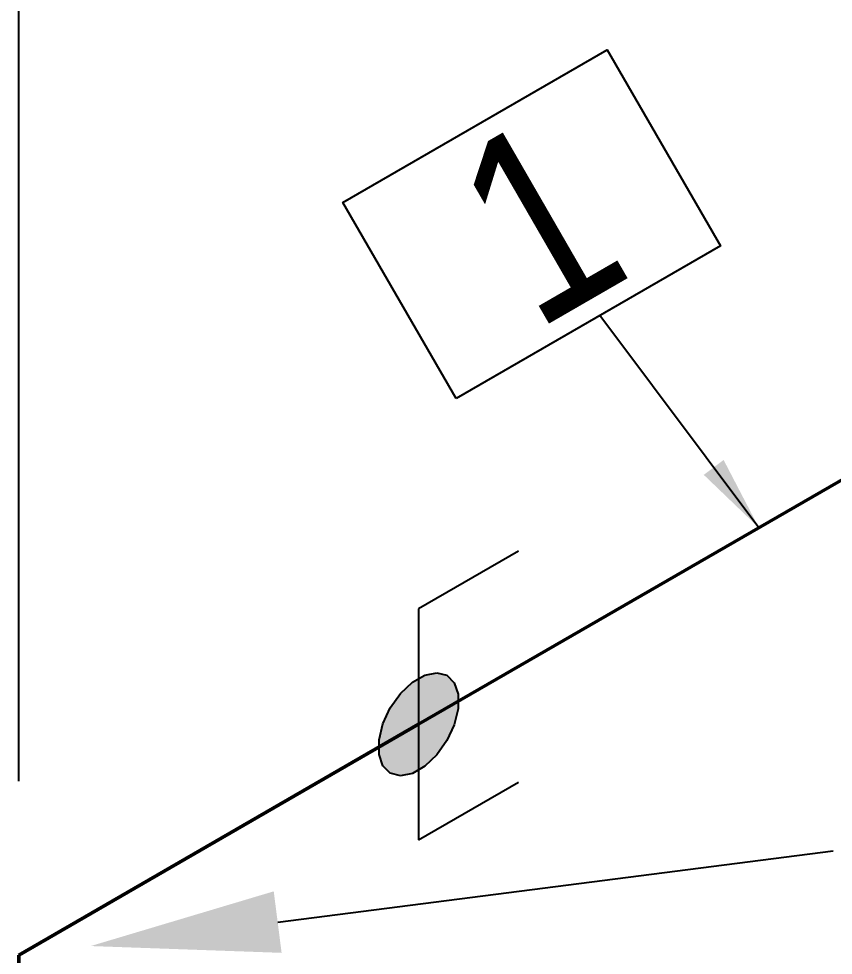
# Model space of a CAD drawing. Header units: millimetres. Extents: x 0 to 594, y 0 to 420.
# Drawn here: x 210.2 to 221, y 133.45 to 145.87 of the extents above; entities that cross this region are included whole.
import ezdxf
from ezdxf import colors
from ezdxf.entities.mleader import LeaderData, LeaderLine
from ezdxf.enums import TextEntityAlignment as Align
from ezdxf.math import Vec2, Vec3

# ---------------------------------------------------------------- set-up
doc = ezdxf.new("R2010")
doc.units = ezdxf.units.MM
doc.header["$LTSCALE"] = 0.25
for name, color, linetype in [('용접', 1, 'Continuous'), ('주석', 7, 'Continuous'), ('치수', 1, 'Continuous')]:
    doc.layers.add(name, color=color, linetype=linetype)
doc.layers.add('파이프 작은 보어', color=30, linetype='Continuous', lineweight=50)
doc.styles.add('AdskIsoAnnotation', font='arial.ttf', dxfattribs={"width": 0.8, "height": 1})
doc.styles.add('AdskIsoMetric', font='arial.ttf', dxfattribs={"width": 0.8, "height": 2.5})
doc.styles.add('AdskIsoMetric30', font='arial.ttf', dxfattribs={"width": 0.8, "oblique": 30, "height": 2.5})
doc.styles.get("Standard").update_dxf_attribs({"font": 'arial.ttf'})
doc.dimstyles.new('AdskIsoMetric', dxfattribs={"dimtxt": 2.5, "dimasz": 2.5, "dimexe": 1, "dimexo": 2, "dimgap": 0.8, "dimtad": 1, "dimdec": 0, "dimrnd": 1, "dimzin": 0, "dimdsep": 46, "dimtxsty": 'AdskIsoMetric', "dimcen": 0, "dimclrt": 7, "dimadec": 0, "dimazin": 0, "dimtfac": 1, "dimtdec": 0, "dimtmove": 1, "dimatfit": 3, "dimfxl": 0, "dimfrac": 2, "dimtolj": 1, "dimtzin": 0, "dimarcsym": 0})

# ---------------------------------------------------------------- blocks, each defined once
blk = doc.blocks.new('*D61')
at = {"layer": 'Defpoints', "color": 0}
for p in [(210.197, 133.451), (210.197, 117.374), (223.188, 109.874)]:
    blk.add_point(p, dxfattribs=at)
at = {"layer": '치수', "color": 0, "lineweight": -2}
for p, q in [((212.197, 132.296), (224.188, 125.373)), ((223.188, 123.451), (223.188, 112.374)), ((212.197, 116.219), (224.188, 109.297))]:
    blk.add_line(p, q, dxfattribs=at)
at = {"layer": '치수', "color": 0}
for points in [[(222.771, 123.451), (223.604, 123.451), (223.188, 125.951)], [(222.771, 112.374), (223.604, 112.374), (223.188, 109.874)]]:
    blk.add_solid(points, dxfattribs=at)
at = {"layer": '치수', "color": 7, "insert": (220.921, 119.221), "char_height": 2.5, "attachment_point": 5, "rotation": 90, "style": 'AdskIsoMetric30'}
blk.add_mtext('\\A1;5356', dxfattribs=at)
blk = doc.blocks.new('*D62')
at = {"layer": 'Defpoints', "color": 0}
for p in [(210.197, 148.451), (230.448, 145.142), (210.197, 133.451)]:
    blk.add_point(p, dxfattribs=at)
at = {"layer": '치수', "color": 0, "lineweight": -2}
for p, q in [((230.448, 147.452), (230.448, 161.297)), ((228.283, 158.892), (212.362, 149.701)), ((210.197, 135.76), (210.197, 149.605))]:
    blk.add_line(p, q, dxfattribs=at)
at = {"layer": '치수', "color": 0}
for points in [[(228.074, 159.253), (228.491, 158.531), (230.448, 160.142)], [(212.154, 150.061), (212.571, 149.34), (210.197, 148.451)]]:
    blk.add_solid(points, dxfattribs=at)
at = {"layer": '치수', "color": 7, "insert": (220.323, 156.914), "char_height": 2.5, "attachment_point": 5, "rotation": 30, "style": 'AdskIsoMetric30'}
blk.add_mtext('\\A1;5854', dxfattribs=at)
blk = doc.blocks.new('엘보우-1-Iso2DSkew90')
at = {"color": 0, "linetype": 'ByBlock', "lineweight": -2, "extrusion": (0.707107, -0.408248, 0.57735)}
for p, q in [((5.303, 3.062), (0, 0)), ((0, 0), (0, -6.124)), ((0, 0), (0, 0))]:
    blk.add_line(p, q, dxfattribs=at)
blk = doc.blocks.new('SocketWeld-2-IsoLeft')
blk.add_hatch(color=256).paths.add_polyline_path([(0.04045, 0.01697), (0.0406, 0.0168), (0.04074, 0.01664), (0.04089, 0.01648), (0.04103, 0.01631), (0.04118, 0.01615), (0.04132, 0.01598), (0.04147, 0.01582), (0.04161, 0.01565), (0.04176, 0.01549), (0.0419, 0.01533), (0.04205, 0.01516), (0.04219, 0.015), (0.04234, 0.01483), (0.04248, 0.01467), (0.04262, 0.0145), (0.04277, 0.01434), (0.04291, 0.01418), (0.04306, 0.01401), (0.0432, 0.01385), (0.04335, 0.01368), (0.04349, 0.01352), (0.04364, 0.01335), (0.04378, 0.01319), (0.04393, 0.01303), (0.04407, 0.01286), (0.04422, 0.0127), (0.04436, 0.01253), (0.04451, 0.01237), (0.04465, 0.01221), (0.0448, 0.01204), (0.04494, 0.01188), (0.04509, 0.01171), (0.04523, 0.01155), (0.04538, 0.01138), (0.04552, 0.01122), (0.04567, 0.01106), (0.04581, 0.01089), (0.04596, 0.01073), (0.0461, 0.01056), (0.04625, 0.0104), (0.04639, 0.01023), (0.04654, 0.01007), (0.04668, 0.00991), (0.04683, 0.00974), (0.04697, 0.00958), (0.04712, 0.00941), (0.04726, 0.00925), (0.04741, 0.00908), (0.04755, 0.00892), (0.04755, 0.00892), (0.0476, 0.00874), (0.04765, 0.00856), (0.0477, 0.00837), (0.04775, 0.00819), (0.0478, 0.00801), (0.04785, 0.00783), (0.0479, 0.00765), (0.04795, 0.00746), (0.048, 0.00728), (0.04805, 0.0071), (0.0481, 0.00692), (0.04815, 0.00674), (0.0482, 0.00655), (0.04825, 0.00637), (0.0483, 0.00619), (0.04835, 0.00601), (0.0484, 0.00583), (0.04845, 0.00564), (0.0485, 0.00546), (0.04855, 0.00528), (0.0486, 0.0051), (0.04865, 0.00492), (0.0487, 0.00473), (0.04875, 0.00455), (0.0488, 0.00437), (0.04885, 0.00419), (0.0489, 0.00401), (0.04895, 0.00382), (0.049, 0.00364), (0.04905, 0.00346), (0.0491, 0.00328), (0.04915, 0.00309), (0.0492, 0.00291), (0.04925, 0.00273), (0.0493, 0.00255), (0.04935, 0.00237), (0.0494, 0.00218), (0.04945, 0.002), (0.0495, 0.00182), (0.04955, 0.00164), (0.0496, 0.00146), (0.04965, 0.00127), (0.0497, 0.00109), (0.04975, 0.00091), (0.0498, 0.00073), (0.04985, 0.00055), (0.0499, 0.00036), (0.04995, 0.00018), (0.05, 0), (0.05, 0), (0.04995, -0.00018), (0.0499, -0.00036), (0.04985, -0.00055), (0.0498, -0.00073), (0.04975, -0.00091), (0.0497, -0.00109), (0.04965, -0.00127), (0.0496, -0.00146), (0.04955, -0.00164), (0.0495, -0.00182), (0.04945, -0.002), (0.0494, -0.00218), (0.04935, -0.00237), (0.0493, -0.00255), (0.04925, -0.00273), (0.0492, -0.00291), (0.04915, -0.00309), (0.0491, -0.00328), (0.04905, -0.00346), (0.049, -0.00364), (0.04895, -0.00382), (0.0489, -0.00401), (0.04885, -0.00419), (0.0488, -0.00437), (0.04875, -0.00455), (0.0487, -0.00473), (0.04865, -0.00492), (0.0486, -0.0051), (0.04855, -0.00528), (0.0485, -0.00546), (0.04845, -0.00564), (0.0484, -0.00583), (0.04835, -0.00601), (0.0483, -0.00619), (0.04825, -0.00637), (0.0482, -0.00655), (0.04815, -0.00674), (0.0481, -0.00692), (0.04805, -0.0071), (0.048, -0.00728), (0.04795, -0.00746), (0.0479, -0.00765), (0.04785, -0.00783), (0.0478, -0.00801), (0.04775, -0.00819), (0.0477, -0.00837), (0.04765, -0.00856), (0.0476, -0.00874), (0.04755, -0.00892), (0.04755, -0.00892), (0.04741, -0.00908), (0.04726, -0.00925), (0.04712, -0.00941), (0.04697, -0.00958), (0.04683, -0.00974), (0.04668, -0.00991), (0.04654, -0.01007), (0.04639, -0.01023), (0.04625, -0.0104), (0.0461, -0.01056), (0.04596, -0.01073), (0.04581, -0.01089), (0.04567, -0.01106), (0.04552, -0.01122), (0.04538, -0.01138), (0.04523, -0.01155), (0.04509, -0.01171), (0.04494, -0.01188), (0.0448, -0.01204), (0.04465, -0.01221), (0.04451, -0.01237), (0.04436, -0.01253), (0.04422, -0.0127), (0.04407, -0.01286), (0.04393, -0.01303), (0.04378, -0.01319), (0.04364, -0.01335), (0.04349, -0.01352), (0.04335, -0.01368), (0.0432, -0.01385), (0.04306, -0.01401), (0.04291, -0.01418), (0.04277, -0.01434), (0.04262, -0.0145), (0.04248, -0.01467), (0.04234, -0.01483), (0.04219, -0.015), (0.04205, -0.01516), (0.0419, -0.01533), (0.04176, -0.01549), (0.04161, -0.01565), (0.04147, -0.01582), (0.04132, -0.01598), (0.04118, -0.01615), (0.04103, -0.01631), (0.04089, -0.01648), (0.04074, -0.01664), (0.0406, -0.0168), (0.04045, -0.01697), (0.04045, -0.01697), (0.04023, -0.0171), (0.04, -0.01723), (0.03977, -0.01736), (0.03955, -0.01749), (0.03932, -0.01762), (0.0391, -0.01775), (0.03887, -0.01788), (0.03864, -0.01801), (0.03842, -0.01814), (0.03819, -0.01827), (0.03797, -0.0184), (0.03774, -0.01853), (0.03752, -0.01866), (0.03729, -0.01879), (0.03706, -0.01892), (0.03684, -0.01905), (0.03661, -0.01918), (0.03639, -0.01931), (0.03616, -0.01944), (0.03594, -0.01957), (0.03571, -0.0197), (0.03548, -0.01984), (0.03526, -0.01997), (0.03503, -0.0201), (0.03481, -0.02023), (0.03458, -0.02036), (0.03436, -0.02049), (0.03413, -0.02062), (0.0339, -0.02075), (0.03368, -0.02088), (0.03345, -0.02101), (0.03323, -0.02114), (0.033, -0.02127), (0.03278, -0.0214), (0.03255, -0.02153), (0.03232, -0.02166), (0.0321, -0.02179), (0.03187, -0.02192), (0.03165, -0.02205), (0.03142, -0.02218), (0.0312, -0.02231), (0.03097, -0.02244), (0.03074, -0.02257), (0.03052, -0.0227), (0.03029, -0.02283), (0.03007, -0.02296), (0.02984, -0.02309), (0.02962, -0.02322), (0.02939, -0.02335), (0.02939, -0.02335), (0.0291, -0.02344), (0.02882, -0.02352), (0.02854, -0.02361), (0.02825, -0.02369), (0.02797, -0.02377), (0.02768, -0.02386), (0.0274, -0.02394), (0.02711, -0.02402), (0.02683, -0.02411), (0.02654, -0.02419), (0.02626, -0.02427), (0.02598, -0.02436), (0.02569, -0.02444), (0.02541, -0.02453), (0.02512, -0.02461), (0.02484, -0.02469), (0.02455, -0.02478), (0.02427, -0.02486), (0.02398, -0.02494), (0.0237, -0.02503), (0.02342, -0.02511), (0.02313, -0.0252), (0.02285, -0.02528), (0.02256, -0.02536), (0.02228, -0.02545), (0.02199, -0.02553), (0.02171, -0.02561), (0.02142, -0.0257), (0.02114, -0.02578), (0.02086, -0.02586), (0.02057, -0.02595), (0.02029, -0.02603), (0.02, -0.02612), (0.01972, -0.0262), (0.01943, -0.02628), (0.01915, -0.02637), (0.01886, -0.02645), (0.01858, -0.02653), (0.0183, -0.02662), (0.01801, -0.0267), (0.01773, -0.02679), (0.01744, -0.02687), (0.01716, -0.02695), (0.01687, -0.02704), (0.01659, -0.02712), (0.0163, -0.0272), (0.01602, -0.02729), (0.01574, -0.02737), (0.01545, -0.02745), (0.01545, -0.02745), (0.01514, -0.02748), (0.01482, -0.02751), (0.0145, -0.02754), (0.01419, -0.02757), (0.01387, -0.0276), (0.01356, -0.02763), (0.01324, -0.02766), (0.01293, -0.02769), (0.01261, -0.02771), (0.0123, -0.02774), (0.01198, -0.02777), (0.01167, -0.0278), (0.01135, -0.02783), (0.01104, -0.02786), (0.01072, -0.02789), (0.01041, -0.02792), (0.01009, -0.02794), (0.00978, -0.02797), (0.00946, -0.028), (0.00914, -0.02803), (0.00883, -0.02806), (0.00851, -0.02809), (0.0082, -0.02812), (0.00788, -0.02815), (0.00757, -0.02818), (0.00725, -0.0282), (0.00694, -0.02823), (0.00662, -0.02826), (0.00631, -0.02829), (0.00599, -0.02832), (0.00568, -0.02835), (0.00536, -0.02838), (0.00505, -0.02841), (0.00473, -0.02844), (0.00441, -0.02846), (0.0041, -0.02849), (0.00378, -0.02852), (0.00347, -0.02855), (0.00315, -0.02858), (0.00284, -0.02861), (0.00252, -0.02864), (0.00221, -0.02867), (0.00189, -0.02869), (0.00158, -0.02872), (0.00126, -0.02875), (0.00095, -0.02878), (0.00063, -0.02881), (0.00032, -0.02884), (0, -0.02887), (0, -0.02887), (-0.00032, -0.02884), (-0.00063, -0.02881), (-0.00095, -0.02878), (-0.00126, -0.02875), (-0.00158, -0.02872), (-0.00189, -0.02869), (-0.00221, -0.02867), (-0.00252, -0.02864), (-0.00284, -0.02861), (-0.00315, -0.02858), (-0.00347, -0.02855), (-0.00378, -0.02852), (-0.0041, -0.02849), (-0.00441, -0.02846), (-0.00473, -0.02844), (-0.00505, -0.02841), (-0.00536, -0.02838), (-0.00568, -0.02835), (-0.00599, -0.02832), (-0.00631, -0.02829), (-0.00662, -0.02826), (-0.00694, -0.02823), (-0.00725, -0.0282), (-0.00757, -0.02818), (-0.00788, -0.02815), (-0.0082, -0.02812), (-0.00851, -0.02809), (-0.00883, -0.02806), (-0.00914, -0.02803), (-0.00946, -0.028), (-0.00978, -0.02797), (-0.01009, -0.02794), (-0.01041, -0.02792), (-0.01072, -0.02789), (-0.01104, -0.02786), (-0.01135, -0.02783), (-0.01167, -0.0278), (-0.01198, -0.02777), (-0.0123, -0.02774), (-0.01261, -0.02771), (-0.01293, -0.02769), (-0.01324, -0.02766), (-0.01356, -0.02763), (-0.01387, -0.0276), (-0.01419, -0.02757), (-0.0145, -0.02754), (-0.01482, -0.02751), (-0.01514, -0.02748), (-0.01545, -0.02745), (-0.01545, -0.02745), (-0.01574, -0.02737), (-0.01602, -0.02729), (-0.0163, -0.0272), (-0.01659, -0.02712), (-0.01687, -0.02704), (-0.01716, -0.02695), (-0.01744, -0.02687), (-0.01773, -0.02679), (-0.01801, -0.0267), (-0.0183, -0.02662), (-0.01858, -0.02653), (-0.01886, -0.02645), (-0.01915, -0.02637), (-0.01943, -0.02628), (-0.01972, -0.0262), (-0.02, -0.02612), (-0.02029, -0.02603), (-0.02057, -0.02595), (-0.02086, -0.02586), (-0.02114, -0.02578), (-0.02142, -0.0257), (-0.02171, -0.02561), (-0.02199, -0.02553), (-0.02228, -0.02545), (-0.02256, -0.02536), (-0.02285, -0.02528), (-0.02313, -0.0252), (-0.02342, -0.02511), (-0.0237, -0.02503), (-0.02398, -0.02494), (-0.02427, -0.02486), (-0.02455, -0.02478), (-0.02484, -0.02469), (-0.02512, -0.02461), (-0.02541, -0.02453), (-0.02569, -0.02444), (-0.02598, -0.02436), (-0.02626, -0.02427), (-0.02654, -0.02419), (-0.02683, -0.02411), (-0.02711, -0.02402), (-0.0274, -0.02394), (-0.02768, -0.02386), (-0.02797, -0.02377), (-0.02825, -0.02369), (-0.02854, -0.02361), (-0.02882, -0.02352), (-0.0291, -0.02344), (-0.02939, -0.02335), (-0.02939, -0.02335), (-0.02962, -0.02322), (-0.02984, -0.02309), (-0.03007, -0.02296), (-0.03029, -0.02283), (-0.03052, -0.0227), (-0.03074, -0.02257), (-0.03097, -0.02244), (-0.0312, -0.02231), (-0.03142, -0.02218), (-0.03165, -0.02205), (-0.03187, -0.02192), (-0.0321, -0.02179), (-0.03232, -0.02166), (-0.03255, -0.02153), (-0.03278, -0.0214), (-0.033, -0.02127), (-0.03323, -0.02114), (-0.03345, -0.02101), (-0.03368, -0.02088), (-0.0339, -0.02075), (-0.03413, -0.02062), (-0.03436, -0.02049), (-0.03458, -0.02036), (-0.03481, -0.02023), (-0.03503, -0.0201), (-0.03526, -0.01997), (-0.03548, -0.01984), (-0.03571, -0.0197), (-0.03594, -0.01957), (-0.03616, -0.01944), (-0.03639, -0.01931), (-0.03661, -0.01918), (-0.03684, -0.01905), (-0.03706, -0.01892), (-0.03729, -0.01879), (-0.03752, -0.01866), (-0.03774, -0.01853), (-0.03797, -0.0184), (-0.03819, -0.01827), (-0.03842, -0.01814), (-0.03864, -0.01801), (-0.03887, -0.01788), (-0.0391, -0.01775), (-0.03932, -0.01762), (-0.03955, -0.01749), (-0.03977, -0.01736), (-0.04, -0.01723), (-0.04023, -0.0171), (-0.04045, -0.01697), (-0.04045, -0.01697), (-0.0406, -0.0168), (-0.04074, -0.01664), (-0.04089, -0.01648), (-0.04103, -0.01631), (-0.04118, -0.01615), (-0.04132, -0.01598), (-0.04147, -0.01582), (-0.04161, -0.01565), (-0.04176, -0.01549), (-0.0419, -0.01533), (-0.04205, -0.01516), (-0.04219, -0.015), (-0.04234, -0.01483), (-0.04248, -0.01467), (-0.04262, -0.0145), (-0.04277, -0.01434), (-0.04291, -0.01418), (-0.04306, -0.01401), (-0.0432, -0.01385), (-0.04335, -0.01368), (-0.04349, -0.01352), (-0.04364, -0.01335), (-0.04378, -0.01319), (-0.04393, -0.01303), (-0.04407, -0.01286), (-0.04422, -0.0127), (-0.04436, -0.01253), (-0.04451, -0.01237), (-0.04465, -0.01221), (-0.0448, -0.01204), (-0.04494, -0.01188), (-0.04509, -0.01171), (-0.04523, -0.01155), (-0.04538, -0.01138), (-0.04552, -0.01122), (-0.04567, -0.01106), (-0.04581, -0.01089), (-0.04596, -0.01073), (-0.0461, -0.01056), (-0.04625, -0.0104), (-0.04639, -0.01023), (-0.04654, -0.01007), (-0.04668, -0.00991), (-0.04683, -0.00974), (-0.04697, -0.00958), (-0.04712, -0.00941), (-0.04726, -0.00925), (-0.04741, -0.00908), (-0.04755, -0.00892), (-0.04755, -0.00892), (-0.0476, -0.00874), (-0.04765, -0.00856), (-0.0477, -0.00837), (-0.04775, -0.00819), (-0.0478, -0.00801), (-0.04785, -0.00783), (-0.0479, -0.00765), (-0.04795, -0.00746), (-0.048, -0.00728), (-0.04805, -0.0071), (-0.0481, -0.00692), (-0.04815, -0.00674), (-0.0482, -0.00655), (-0.04825, -0.00637), (-0.0483, -0.00619), (-0.04835, -0.00601), (-0.0484, -0.00583), (-0.04845, -0.00564), (-0.0485, -0.00546), (-0.04855, -0.00528), (-0.0486, -0.0051), (-0.04865, -0.00492), (-0.0487, -0.00473), (-0.04875, -0.00455), (-0.0488, -0.00437), (-0.04885, -0.00419), (-0.0489, -0.00401), (-0.04895, -0.00382), (-0.049, -0.00364), (-0.04905, -0.00346), (-0.0491, -0.00328), (-0.04915, -0.00309), (-0.0492, -0.00291), (-0.04925, -0.00273), (-0.0493, -0.00255), (-0.04935, -0.00237), (-0.0494, -0.00218), (-0.04945, -0.002), (-0.0495, -0.00182), (-0.04955, -0.00164), (-0.0496, -0.00146), (-0.04965, -0.00127), (-0.0497, -0.00109), (-0.04975, -0.00091), (-0.0498, -0.00073), (-0.04985, -0.00055), (-0.0499, -0.00036), (-0.04995, -0.00018), (-0.05, 0), (-0.05, 0), (-0.04995, 0.00018), (-0.0499, 0.00036), (-0.04985, 0.00055), (-0.0498, 0.00073), (-0.04975, 0.00091), (-0.0497, 0.00109), (-0.04965, 0.00127), (-0.0496, 0.00146), (-0.04955, 0.00164), (-0.0495, 0.00182), (-0.04945, 0.002), (-0.0494, 0.00218), (-0.04935, 0.00237), (-0.0493, 0.00255), (-0.04925, 0.00273), (-0.0492, 0.00291), (-0.04915, 0.00309), (-0.0491, 0.00328), (-0.04905, 0.00346), (-0.049, 0.00364), (-0.04895, 0.00382), (-0.0489, 0.00401), (-0.04885, 0.00419), (-0.0488, 0.00437), (-0.04875, 0.00455), (-0.0487, 0.00473), (-0.04865, 0.00492), (-0.0486, 0.0051), (-0.04855, 0.00528), (-0.0485, 0.00546), (-0.04845, 0.00564), (-0.0484, 0.00583), (-0.04835, 0.00601), (-0.0483, 0.00619), (-0.04825, 0.00637), (-0.0482, 0.00655), (-0.04815, 0.00674), (-0.0481, 0.00692), (-0.04805, 0.0071), (-0.048, 0.00728), (-0.04795, 0.00746), (-0.0479, 0.00765), (-0.04785, 0.00783), (-0.0478, 0.00801), (-0.04775, 0.00819), (-0.0477, 0.00837), (-0.04765, 0.00856), (-0.0476, 0.00874), (-0.04755, 0.00892), (-0.04755, 0.00892), (-0.04741, 0.00908), (-0.04726, 0.00925), (-0.04712, 0.00941), (-0.04697, 0.00958), (-0.04683, 0.00974), (-0.04668, 0.00991), (-0.04654, 0.01007), (-0.04639, 0.01023), (-0.04625, 0.0104), (-0.0461, 0.01056), (-0.04596, 0.01073), (-0.04581, 0.01089), (-0.04567, 0.01106), (-0.04552, 0.01122), (-0.04538, 0.01138), (-0.04523, 0.01155), (-0.04509, 0.01171), (-0.04494, 0.01188), (-0.0448, 0.01204), (-0.04465, 0.01221), (-0.04451, 0.01237), (-0.04436, 0.01253), (-0.04422, 0.0127), (-0.04407, 0.01286), (-0.04393, 0.01303), (-0.04378, 0.01319), (-0.04364, 0.01335), (-0.04349, 0.01352), (-0.04335, 0.01368), (-0.0432, 0.01385), (-0.04306, 0.01401), (-0.04291, 0.01418), (-0.04277, 0.01434), (-0.04262, 0.0145), (-0.04248, 0.01467), (-0.04234, 0.01483), (-0.04219, 0.015), (-0.04205, 0.01516), (-0.0419, 0.01533), (-0.04176, 0.01549), (-0.04161, 0.01565), (-0.04147, 0.01582), (-0.04132, 0.01598), (-0.04118, 0.01615), (-0.04103, 0.01631), (-0.04089, 0.01648), (-0.04074, 0.01664), (-0.0406, 0.0168), (-0.04045, 0.01697), (-0.04045, 0.01697), (-0.04023, 0.0171), (-0.04, 0.01723), (-0.03977, 0.01736), (-0.03955, 0.01749), (-0.03932, 0.01762), (-0.0391, 0.01775), (-0.03887, 0.01788), (-0.03864, 0.01801), (-0.03842, 0.01814), (-0.03819, 0.01827), (-0.03797, 0.0184), (-0.03774, 0.01853), (-0.03752, 0.01866), (-0.03729, 0.01879), (-0.03706, 0.01892), (-0.03684, 0.01905), (-0.03661, 0.01918), (-0.03639, 0.01931), (-0.03616, 0.01944), (-0.03594, 0.01957), (-0.03571, 0.0197), (-0.03548, 0.01984), (-0.03526, 0.01997), (-0.03503, 0.0201), (-0.03481, 0.02023), (-0.03458, 0.02036), (-0.03436, 0.02049), (-0.03413, 0.02062), (-0.0339, 0.02075), (-0.03368, 0.02088), (-0.03345, 0.02101), (-0.03323, 0.02114), (-0.033, 0.02127), (-0.03278, 0.0214), (-0.03255, 0.02153), (-0.03232, 0.02166), (-0.0321, 0.02179), (-0.03187, 0.02192), (-0.03165, 0.02205), (-0.03142, 0.02218), (-0.0312, 0.02231), (-0.03097, 0.02244), (-0.03074, 0.02257), (-0.03052, 0.0227), (-0.03029, 0.02283), (-0.03007, 0.02296), (-0.02984, 0.02309), (-0.02962, 0.02322), (-0.02939, 0.02335), (-0.02939, 0.02335), (-0.0291, 0.02344), (-0.02882, 0.02352), (-0.02854, 0.02361), (-0.02825, 0.02369), (-0.02797, 0.02377), (-0.02768, 0.02386), (-0.0274, 0.02394), (-0.02711, 0.02402), (-0.02683, 0.02411), (-0.02654, 0.02419), (-0.02626, 0.02427), (-0.02598, 0.02436), (-0.02569, 0.02444), (-0.02541, 0.02453), (-0.02512, 0.02461), (-0.02484, 0.02469), (-0.02455, 0.02478), (-0.02427, 0.02486), (-0.02398, 0.02494), (-0.0237, 0.02503), (-0.02342, 0.02511), (-0.02313, 0.0252), (-0.02285, 0.02528), (-0.02256, 0.02536), (-0.02228, 0.02545), (-0.02199, 0.02553), (-0.02171, 0.02561), (-0.02142, 0.0257), (-0.02114, 0.02578), (-0.02086, 0.02586), (-0.02057, 0.02595), (-0.02029, 0.02603), (-0.02, 0.02612), (-0.01972, 0.0262), (-0.01943, 0.02628), (-0.01915, 0.02637), (-0.01886, 0.02645), (-0.01858, 0.02653), (-0.0183, 0.02662), (-0.01801, 0.0267), (-0.01773, 0.02679), (-0.01744, 0.02687), (-0.01716, 0.02695), (-0.01687, 0.02704), (-0.01659, 0.02712), (-0.0163, 0.0272), (-0.01602, 0.02729), (-0.01574, 0.02737), (-0.01545, 0.02745), (-0.01545, 0.02745), (-0.01514, 0.02748), (-0.01482, 0.02751), (-0.0145, 0.02754), (-0.01419, 0.02757), (-0.01387, 0.0276), (-0.01356, 0.02763), (-0.01324, 0.02766), (-0.01293, 0.02769), (-0.01261, 0.02771), (-0.0123, 0.02774), (-0.01198, 0.02777), (-0.01167, 0.0278), (-0.01135, 0.02783), (-0.01104, 0.02786), (-0.01072, 0.02789), (-0.01041, 0.02792), (-0.01009, 0.02794), (-0.00978, 0.02797), (-0.00946, 0.028), (-0.00914, 0.02803), (-0.00883, 0.02806), (-0.00851, 0.02809), (-0.0082, 0.02812), (-0.00788, 0.02815), (-0.00757, 0.02818), (-0.00725, 0.0282), (-0.00694, 0.02823), (-0.00662, 0.02826), (-0.00631, 0.02829), (-0.00599, 0.02832), (-0.00568, 0.02835), (-0.00536, 0.02838), (-0.00505, 0.02841), (-0.00473, 0.02844), (-0.00441, 0.02846), (-0.0041, 0.02849), (-0.00378, 0.02852), (-0.00347, 0.02855), (-0.00315, 0.02858), (-0.00284, 0.02861), (-0.00252, 0.02864), (-0.00221, 0.02867), (-0.00189, 0.02869), (-0.00158, 0.02872), (-0.00126, 0.02875), (-0.00095, 0.02878), (-0.00063, 0.02881), (-0.00032, 0.02884), (0, 0.02887), (0, 0.02887), (0.00032, 0.02884), (0.00063, 0.02881), (0.00095, 0.02878), (0.00126, 0.02875), (0.00158, 0.02872), (0.00189, 0.02869), (0.00221, 0.02867), (0.00252, 0.02864), (0.00284, 0.02861), (0.00315, 0.02858), (0.00347, 0.02855), (0.00378, 0.02852), (0.0041, 0.02849), (0.00441, 0.02846), (0.00473, 0.02844), (0.00505, 0.02841), (0.00536, 0.02838), (0.00568, 0.02835), (0.00599, 0.02832), (0.00631, 0.02829), (0.00662, 0.02826), (0.00694, 0.02823), (0.00725, 0.0282), (0.00757, 0.02818), (0.00788, 0.02815), (0.0082, 0.02812), (0.00851, 0.02809), (0.00883, 0.02806), (0.00914, 0.02803), (0.00946, 0.028), (0.00978, 0.02797), (0.01009, 0.02794), (0.01041, 0.02792), (0.01072, 0.02789), (0.01104, 0.02786), (0.01135, 0.02783), (0.01167, 0.0278), (0.01198, 0.02777), (0.0123, 0.02774), (0.01261, 0.02771), (0.01293, 0.02769), (0.01324, 0.02766), (0.01356, 0.02763), (0.01387, 0.0276), (0.01419, 0.02757), (0.0145, 0.02754), (0.01482, 0.02751), (0.01514, 0.02748), (0.01545, 0.02745), (0.01545, 0.02745), (0.01574, 0.02737), (0.01602, 0.02729), (0.0163, 0.0272), (0.01659, 0.02712), (0.01687, 0.02704), (0.01716, 0.02695), (0.01744, 0.02687), (0.01773, 0.02679), (0.01801, 0.0267), (0.0183, 0.02662), (0.01858, 0.02653), (0.01886, 0.02645), (0.01915, 0.02637), (0.01943, 0.02628), (0.01972, 0.0262), (0.02, 0.02612), (0.02029, 0.02603), (0.02057, 0.02595), (0.02086, 0.02586), (0.02114, 0.02578), (0.02142, 0.0257), (0.02171, 0.02561), (0.02199, 0.02553), (0.02228, 0.02545), (0.02256, 0.02536), (0.02285, 0.02528), (0.02313, 0.0252), (0.02342, 0.02511), (0.0237, 0.02503), (0.02398, 0.02494), (0.02427, 0.02486), (0.02455, 0.02478), (0.02484, 0.02469), (0.02512, 0.02461), (0.02541, 0.02453), (0.02569, 0.02444), (0.02598, 0.02436), (0.02626, 0.02427), (0.02654, 0.02419), (0.02683, 0.02411), (0.02711, 0.02402), (0.0274, 0.02394), (0.02768, 0.02386), (0.02797, 0.02377), (0.02825, 0.02369), (0.02854, 0.02361), (0.02882, 0.02352), (0.0291, 0.02344), (0.02939, 0.02335), (0.02939, 0.02335), (0.02962, 0.02322), (0.02984, 0.02309), (0.03007, 0.02296), (0.03029, 0.02283), (0.03052, 0.0227), (0.03074, 0.02257), (0.03097, 0.02244), (0.0312, 0.02231), (0.03142, 0.02218), (0.03165, 0.02205), (0.03187, 0.02192), (0.0321, 0.02179), (0.03232, 0.02166), (0.03255, 0.02153), (0.03278, 0.0214), (0.033, 0.02127), (0.03323, 0.02114), (0.03345, 0.02101), (0.03368, 0.02088), (0.0339, 0.02075), (0.03413, 0.02062), (0.03436, 0.02049), (0.03458, 0.02036), (0.03481, 0.02023), (0.03503, 0.0201), (0.03526, 0.01997), (0.03548, 0.01984), (0.03571, 0.0197), (0.03594, 0.01957), (0.03616, 0.01944), (0.03639, 0.01931), (0.03661, 0.01918), (0.03684, 0.01905), (0.03706, 0.01892), (0.03729, 0.01879), (0.03752, 0.01866), (0.03774, 0.01853), (0.03797, 0.0184), (0.03819, 0.01827), (0.03842, 0.01814), (0.03864, 0.01801), (0.03887, 0.01788), (0.0391, 0.01775), (0.03932, 0.01762), (0.03955, 0.01749), (0.03977, 0.01736), (0.04, 0.01723), (0.04023, 0.0171)], flags=0)
at = {"color": 0, "linetype": 'ByBlock', "lineweight": -2, "extrusion": (0, -0.816497, -0.57735)}
for p, q in [((0.08839, 0.05103), (0, 0.10206)), ((-0.08839, -0.05103), (0.08839, 0.05103)), ((-0.02939, 0.02335), (-0.01545, 0.02745)), ((-0.01545, 0.02745), (0, 0.02887)), ((0, 0.02887), (0.01545, 0.02745)), ((0.01545, 0.02745), (0.02939, 0.02335)), ((-0.04755, 0.00892), (-0.04045, 0.01697)), ((-0.04045, 0.01697), (-0.02939, 0.02335)), ((0.02939, 0.02335), (0.04045, 0.01697)), ((0.04045, 0.01697), (0.04755, 0.00892)), ((-0.05, 0), (-0.04755, 0.00892)), ((0.04755, 0.00892), (0.05, 0)), ((-0.17678, 0), (-0.08839, -0.05103)), ((-0.04755, -0.00892), (-0.05, 0)), ((0.05, 0), (0.04755, -0.00892)), ((-0.04045, -0.01697), (-0.04755, -0.00892)), ((0.04755, -0.00892), (0.04045, -0.01697)), ((-0.02939, -0.02335), (-0.04045, -0.01697)), ((-0.01545, -0.02745), (-0.02939, -0.02335)), ((0.02939, -0.02335), (0.01545, -0.02745)), ((0.04045, -0.01697), (0.02939, -0.02335)), ((0, -0.02887), (-0.01545, -0.02745)), ((0.01545, -0.02745), (0, -0.02887))]:
    blk.add_line(p, q, dxfattribs=at)
blk = doc.blocks.new('AnnoRect')
at = {"color": 0, "linetype": 'ByBlock', "lineweight": -2}
blk.add_wipeout([(-0.8095, -0.6), (-0.8095, 0.6), (0.8095, 0.6), (0.8095, -0.6)], dxfattribs=at)
blk.add_lwpolyline([(-0.8095, -0.6), (-0.8095, 0.6), (0.8095, 0.6), (0.8095, -0.6)], close=True, dxfattribs=at)
at = {"color": 0, "linetype": 'ByBlock', "lineweight": -2, "style": 'AdskIsoAnnotation', "width": 0.8}
blk.add_attdef('XX', text='', height=1, dxfattribs=at).set_placement((0, 0), align=Align.MIDDLE_CENTER)

msp = doc.modelspace()

# ---------------------------------------------------------------- linework, layer by layer
at = {"layer": '파이프 작은 보어'}
msp.add_lwpolyline([(225.1446, 142.0804), (215.5005, 136.5124)], dxfattribs=at)

# ---------------------------------------------------------------- block references
at = {"layer": '용접', "xscale": 15, "yscale": 15, "zscale": 15, "rotation": 240.0000000047778}
msp.add_blockref('SocketWeld-2-IsoLeft', (215.5005, 136.5124), dxfattribs=at)
at = {"layer": '파이프 작은 보어'}
msp.add_blockref('엘보우-1-Iso2DSkew90', (210.1972, 133.4506), dxfattribs=at)

# ---------------------------------------------------------------- dimensions: what is measured, and where the dimension line sits
at = {"layer": '치수'}
for base, p1, p2, angle, text, override, picture, middle in [((210.1972, 148.4506), (230.4479, 145.1423), (210.1972, 133.4506), 210, '5854', {"dimtad": 0, "dimlfac": 250.367678, "dimtxsty": 'AdskIsoMetric30', "dimse1": 0, "dimse2": 0, "dimsd1": 0, "dimsd2": 0, "dimtmove": 1}, '*D62', (220.3225, 156.9143)), ((223.1876, 109.8741), (210.1972, 133.4506), (210.1972, 117.3741), 270, '5356', {"dimtad": 0, "dimlfac": 333.143257, "dimtxsty": 'AdskIsoMetric30', "dimse1": 0, "dimse2": 0, "dimsd1": 0, "dimsd2": 0, "dimtmove": 1}, '*D61', (220.9213, 119.2208))]:
    dim = msp.add_linear_dim(base=base, p1=p1, p2=p2, angle=angle, text=text, dimstyle='AdskIsoMetric', override=override, dxfattribs=at)
    dim.commit()
    dim.dimension.update_dxf_attribs({"geometry": picture, "text_midpoint": middle, "dimtype": 160})

# ---------------------------------------------------------------- leaders
at = {"layer": '주석'}
ml = msp.add_multileader_mtext('Standard', dxfattribs=at)
ml.set_content('')
ml.set_leader_properties()
ml.build(insert=Vec2(0, 0))
ml.multileader.update_dxf_attribs({"dogleg_length": 0, "arrow_head_size": 0})
ctx = ml.context
ctx.base_point, ctx.arrow_head_size, ctx.plane_origin = Vec3(217.9056, 141.9327), 0, Vec3(0, 13.1419)
notes = []
notes.append((ctx, [(0, (1, 1, 0), (217.9056, 141.9327), (-1, 0), 0, [(0, [(220.0137, 139.1181)], 0, [])])]))
ctx.mtext, ml.multileader.dxf.content_type = None, 0
ml = msp.add_multileader_mtext('Standard', dxfattribs=at)
ml.set_content('')
ml.set_leader_properties()
ml.build(insert=Vec2(0, 0))
ml.multileader.update_dxf_attribs({"dogleg_length": 0, "arrow_head_size": 2.5})
ctx = ml.context
ctx.base_point, ctx.arrow_head_size, ctx.plane_origin = Vec3(221, 134.8342), 2.5, Vec3(0, 13.1419)
notes.append((ctx, [(0, (1, 1, 0), (221, 134.8342), (-1, 0), 0, [(0, [(211.1517, 133.5728)], 0, [])])]))
ctx.mtext, ml.multileader.dxf.content_type = None, 0
for ctx, leaders in notes:
    for number, flags, end, landing, length, lines in leaders:
        leader = LeaderData()
        leader.index, (leader.has_last_leader_line, leader.has_dogleg_vector, leader.attachment_direction) = number, flags
        leader.last_leader_point, leader.dogleg_vector, leader.dogleg_length = Vec3(end), Vec3(landing), length
        for number, points, colour, breaks in lines:
            line = LeaderLine()
            line.index, line.vertices, line.color, line.breaks = number, Vec3.list(points), colors.encode_raw_color(colour), breaks
            leader.lines.append(line)
        ctx.leaders.append(leader)

# ---------------------------------------------------------------- next in the draw order: block references
ref = msp.add_blockref('AnnoRect', (217, 143.1419), dxfattribs=dict(at, xscale=2.5, yscale=2.5, zscale=2.5, rotation=30.00000001469899))
ref.add_attrib('XX_001', '1', (217.0451, 141.7186), dxfattribs={"layer": '0', "color": 0, "linetype": 'ByBlock', "lineweight": -2, "height": 2.5, "rotation": 30, "style": 'AdskIsoAnnotation', "width": 0.8})

doc.saveas('drawing.dxf')
